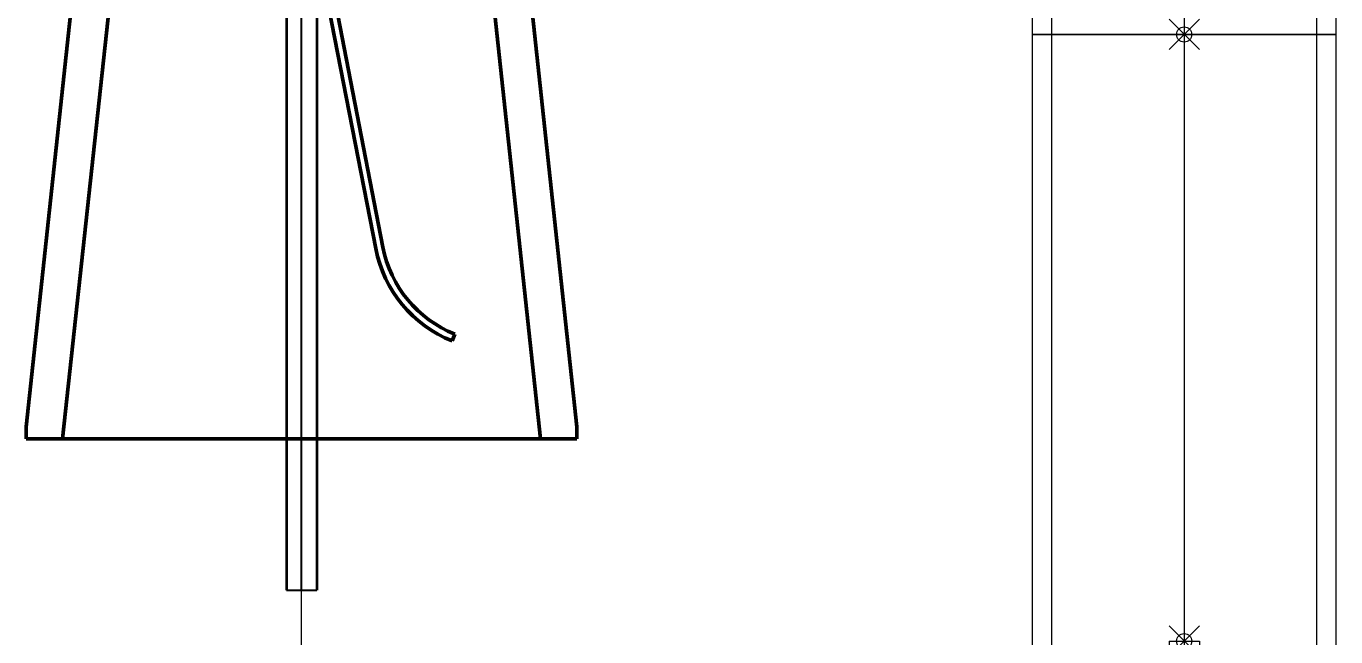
# Model space of a CAD drawing. Extents: x -3873 to 164127, y 7129 to 96529.
# Drawn here: x 46695 to 48854, y 43277 to 44283 of the extents above; entities that cross this region are included whole.
import ezdxf
from ezdxf.enums import TextEntityAlignment as Align

# ---------------------------------------------------------------- set-up
doc = ezdxf.new("R2010")
doc.units = 0
doc.header["$PDMODE"] = 35
doc.header["$PDSIZE"] = 25
doc.linetypes.add('DOUBLE_DASH_CHAIN', pattern=[1.2403, 0.6614, -0.0827, 0.1654, -0.0827, 0.1654, -0.0827])
doc.layers.get('0').update_dxf_attribs({"linetype": 'CONTINUOUS'})
doc.layers.add('LAYOUT', color=90, linetype='CONTINUOUS')
for name, color, linetype, lineweight in [('LAYOUT Kromeka', 1, 'CONTINUOUS', 5), ('Reference (ISO)', 7, 'DOUBLE_DASH_CHAIN', 35), ('Visible (ISO)', 7, 'CONTINUOUS', 50)]:
    doc.layers.add(name, color=color, linetype=linetype, lineweight=lineweight)
doc.styles.add('015_100', font='arial.ttf', dxfattribs={"height": 150})
doc.styles.add('MEYN_DIM', font='arial.ttf')

# ---------------------------------------------------------------- blocks, each defined once
blk = doc.blocks.new('defeathering_bleed_500x2000b1')
at = {"ltscale": 20}
for p, q in [((6000, 250), (8000, 250)), ((8000, 250), (8000, -250)), ((8000, 250), (10000, 250)), ((8000, -250), (8000, 250)), ((6000, 218), (8000, 218)), ((8000, 218), (10000, 218)), ((8000, -218), (6000, -218)), ((10000, -218), (8000, -218)), ((8000, -250), (6000, -250)), ((10000, -250), (8000, -250))]:
    blk.add_line(p, q, dxfattribs=at)
at = {"color": 5, "ltscale": 20}
blk.add_point((8000, 0), dxfattribs=at)
blk = doc.blocks.new('updown_850_850_400_1400')
at = {"linetype": 'Continuous', "ltscale": 20}
for p, q in [((0, 25), (0, -25)), ((1400, 25), (0, 25)), ((1400, 25), (1400, -25)), ((1400, -25), (0, -25))]:
    blk.add_line(p, q, dxfattribs=at)
at = {"color": 5, "linetype": 'Continuous', "ltscale": 20}
for p in [(0, 0), (1400, 0)]:
    blk.add_point(p, dxfattribs=at)
at = {"color": 4, "linetype": 'Continuous', "ltscale": 20, "style": 'MEYN_DIM', "flags": 4}
blk.add_attdef('000', text='', height=150, dxfattribs=at).set_placement((0, 225), align=Align.TOP_LEFT)
blk.add_attdef('000', text='', height=150, dxfattribs=at).set_placement((1375, 225), align=Align.TOP_RIGHT)
at = {"color": 3, "linetype": 'Continuous', "ltscale": 20, "style": '015_100', "flags": 9}
blk.add_attdef('BLOCK', (-1081.7, 0), '', height=150, dxfattribs=at)
blk = doc.blocks.new('Top')
at = {"layer": 'LAYOUT', "color": 0, "linetype": 'Continuous', "ltscale": 25}
for p, q in [((-4889.6, 349), (-4889.6, 299)), ((-4889.6, 324), (1806, 324))]:
    blk.add_line(p, q, dxfattribs=at)
at = {"layer": 'Reference (ISO)', "color": 0, "linetype": 'Continuous', "ltscale": 12.656545}
for p, q in [((-3335.5, 349), (-4889.6, 349)), ((-3335.5, 299), (-4889.6, 299))]:
    blk.add_line(p, q, dxfattribs=at)
at = {"layer": 'Visible (ISO)', "color": 0}
for p, q in [((-4640, 778), (-4620, 778)), ((-4640, 718), (-4640, 778)), ((-3414.3, 648), (-4620, 778)), ((-4640, -70), (-4640, 718)), ((-4640, 718), (-3434.3, 588)), ((-3835.5, 297.2), (-4326.4, 201.8)), ((-3833.3, 285.4), (-4324.1, 190)), ((-4478.5, 75.8), (-4467.3, 71.3)), ((-3434.3, 60), (-4640, -70)), ((-3414.3, 0), (-4620, -130)), ((-4640, -70), (-4640, -130)), ((-4640, -130), (-4620, -130))]:
    blk.add_line(p, q, dxfattribs=at)
for radius in [206, 194]:
    blk.add_arc((-4287.1, -0.4), radius, 101, 158.2958, dxfattribs=at)

msp = doc.modelspace()

# ---------------------------------------------------------------- linework, layer by layer
at = {"layer": 'LAYOUT Kromeka', "ltscale": 20}
for p, q in [((47149.5, 42069.5), (47149.5, 61869.5)), ((48604.5, 61869.5), (48604.5, 41869.5))]:
    msp.add_line(p, q, dxfattribs=at)

# ---------------------------------------------------------------- block references
at = {"layer": 'LAYOUT Kromeka', "ltscale": 20, "rotation": 270}
msp.add_blockref('defeathering_bleed_500x2000b1', (48604.5, 52269.5), dxfattribs=at)
at = {"layer": 'LAYOUT Kromeka', "rotation": 89.99999999999999}
msp.add_blockref('Top', (47473.5, 48242.9), dxfattribs=at)
at = {"layer": 'LAYOUT Kromeka', "ltscale": 20}
ref = msp.add_blockref('updown_850_850_400_1400', (48604.5, 41869.5), dxfattribs=dict(at, rotation=90))
ref.add_attrib('000', '1850', dxfattribs={"layer": '0', "color": 4, "linetype": 'Continuous', "ltscale": 20, "height": 150, "rotation": 90, "style": 'MEYN_DIM'}).set_placement((48379.5, 41869.5), align=Align.TOP_LEFT)
ref.add_attrib('000', '1450', dxfattribs={"layer": '0', "color": 4, "linetype": 'Continuous', "ltscale": 20, "height": 150, "rotation": 90, "style": 'MEYN_DIM'}).set_placement((48379.5, 43244.5), align=Align.TOP_RIGHT)

doc.saveas('drawing.dxf')
